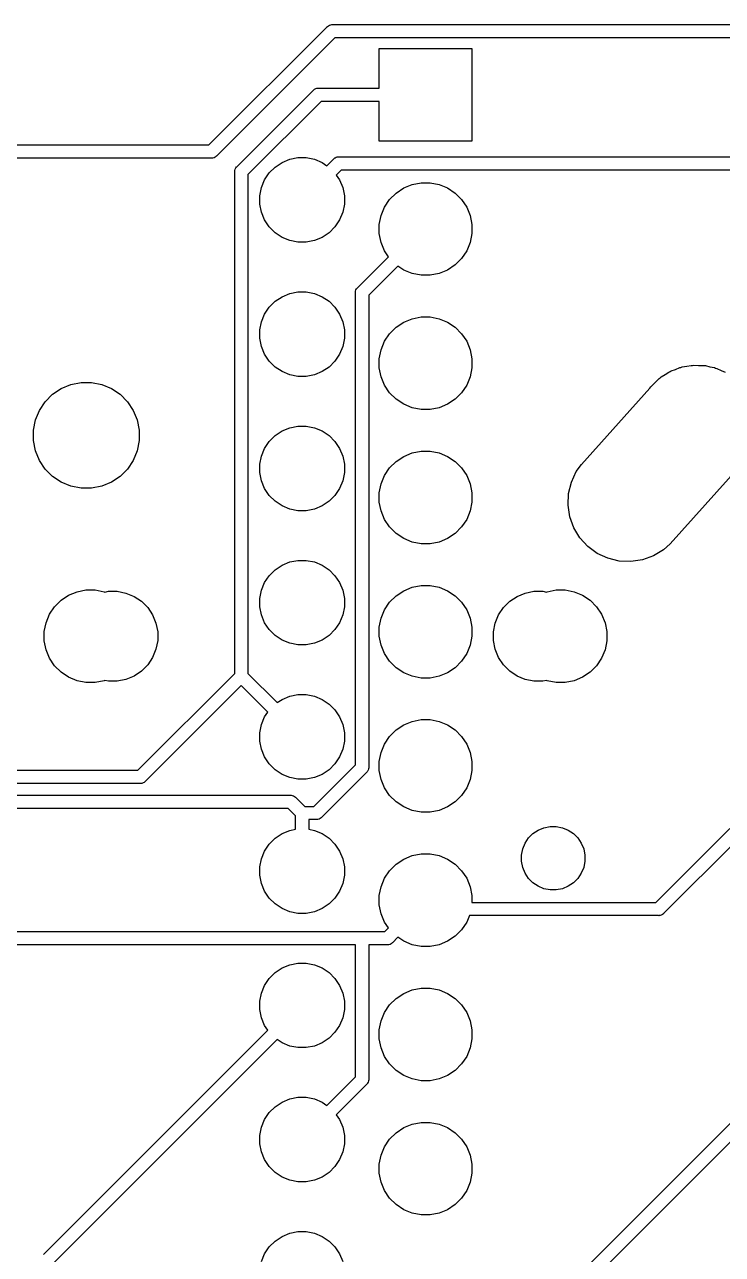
# Model space of a CAD drawing. Extents: x 53 to 306, y -113 to -55.
# Drawn here: x 84.8 to 97.99, y -78.37 to -55.1 of the extents above; entities that cross this region are included whole.
import ezdxf

# ---------------------------------------------------------------- set-up
doc = ezdxf.new("R2010")
doc.units = 0
doc.layers.add('BLACK', color=7, linetype='CONTINUOUS')

msp = doc.modelspace()

# ---------------------------------------------------------------- linework, layer by layer
at = {"layer": 'BLACK', "linetype": 'CONTINUOUS'}
for p, q in [((88.2806, -57.3801), (90.5165, -55.1442)), ((90.5165, -55.1442), (90.5204, -55.1395)), ((90.5204, -55.1395), (90.5251, -55.1356)), ((90.5251, -55.1356), (90.5394, -55.1239)), ((90.5251, -55.1356), (90.5251, -55.1356)), ((90.5394, -55.1239), (90.5611, -55.1123)), ((90.5394, -55.1239), (90.5394, -55.1239)), ((90.5394, -55.1239), (90.5394, -55.1239)), ((90.5611, -55.1123), (90.5847, -55.1051)), ((90.5847, -55.1051), (90.6031, -55.1033)), ((90.6031, -55.1033), (90.6092, -55.1027)), ((90.6031, -55.1033), (90.6031, -55.1033)), ((90.6092, -55.1027), (90.6153, -55.1033)), ((90.6153, -55.1033), (103.888, -55.1033)), ((90.661, -55.3533), (88.4251, -57.5891)), ((103.842, -55.3533), (90.661, -55.3533)), ((91.5037, -56.305), (91.5037, -55.5537)), ((91.5037, -55.5537), (93.2563, -55.5537)), ((93.2563, -55.5537), (93.2563, -57.3063)), ((90.3013, -56.314), (90.3249, -56.3068)), ((90.3249, -56.3068), (90.3433, -56.305)), ((90.3433, -56.305), (90.3494, -56.3044)), ((90.3433, -56.305), (90.3433, -56.305)), ((90.3494, -56.3044), (90.3555, -56.305)), ((90.3555, -56.305), (91.5037, -56.305)), ((88.8096, -57.7931), (90.2567, -56.3459)), ((90.2567, -56.3459), (90.2606, -56.3412)), ((90.2606, -56.3412), (90.2653, -56.3373)), ((90.2653, -56.3373), (90.2796, -56.3256)), ((90.2653, -56.3373), (90.2653, -56.3373)), ((90.2796, -56.3256), (90.3013, -56.314)), ((90.4012, -56.555), (89.0186, -57.9376)), ((91.5037, -56.555), (90.4012, -56.555)), ((91.5037, -57.3063), (91.5037, -56.555)), ((78.8571, -57.3801), (88.2806, -57.3801)), ((93.2563, -57.3063), (91.5037, -57.3063)), ((88.3263, -57.6301), (78.9028, -57.6301)), ((88.3324, -57.6307), (88.3263, -57.6301)), ((88.3385, -57.6301), (88.3324, -57.6307)), ((88.3569, -57.6283), (88.3385, -57.6301)), ((88.3385, -57.6301), (88.3385, -57.6301)), ((88.3805, -57.6211), (88.3569, -57.6283)), ((88.4022, -57.6095), (88.3805, -57.6211)), ((88.4212, -57.5939), (88.4022, -57.6095)), ((88.4251, -57.5891), (88.4212, -57.5939)), ((89.6641, -57.711), (89.8096, -57.6507)), ((89.8096, -57.6507), (89.9642, -57.62)), ((89.9642, -57.62), (90.1218, -57.62)), ((90.1218, -57.62), (90.2764, -57.6507)), ((90.2764, -57.6507), (90.4219, -57.711)), ((90.5138, -57.7724), (90.6401, -57.6461)), ((90.6401, -57.6461), (90.644, -57.6414)), ((90.644, -57.6414), (90.6487, -57.6375)), ((90.6487, -57.6375), (90.663, -57.6258)), ((90.6487, -57.6375), (90.6487, -57.6375)), ((90.663, -57.6258), (90.6691, -57.6225)), ((90.6691, -57.6225), (90.6847, -57.6142)), ((90.6847, -57.6142), (90.7083, -57.607)), ((90.7083, -57.607), (90.7267, -57.6052)), ((90.7267, -57.6052), (90.7328, -57.6046)), ((90.7267, -57.6052), (90.7267, -57.6052)), ((90.7328, -57.6046), (90.7389, -57.6052)), ((90.7389, -57.6052), (103.834, -57.6052)), ((88.768, -57.8858), (88.7686, -57.8797)), ((88.7686, -57.8919), (88.768, -57.8858)), ((88.7686, -57.8797), (88.7704, -57.8613)), ((88.7686, -57.8797), (88.7686, -57.8797)), ((88.7686, -67.3788), (88.7686, -57.8919)), ((88.7704, -57.8613), (88.7776, -57.8377)), ((88.7776, -57.8377), (88.7892, -57.816)), ((88.7892, -57.816), (88.8048, -57.797)), ((88.8048, -57.797), (88.8096, -57.7931)), ((89.0186, -57.9376), (89.0186, -67.3788)), ((89.334, -58.0411), (89.4216, -57.91)), ((89.4216, -57.91), (89.533, -57.7986)), ((89.533, -57.7986), (89.6641, -57.711)), ((90.4219, -57.711), (90.5138, -57.7724)), ((90.7846, -57.8552), (90.6906, -57.9492)), ((103.788, -57.8552), (90.7846, -57.8552)), ((89.2737, -58.1866), (89.334, -58.0411)), ((90.6906, -57.9492), (90.752, -58.0411)), ((90.752, -58.0411), (90.8123, -58.1866)), ((91.9649, -58.1934), (92.1244, -58.1274)), ((92.1244, -58.1274), (92.2937, -58.0937)), ((92.2937, -58.0937), (92.4663, -58.0937)), ((92.4663, -58.0937), (92.6356, -58.1274)), ((92.6356, -58.1274), (92.7951, -58.1934)), ((89.243, -58.3412), (89.2737, -58.1866)), ((89.243, -58.4988), (89.243, -58.3412)), ((90.8123, -58.1866), (90.843, -58.3412)), ((90.843, -58.3412), (90.843, -58.4988)), ((91.6993, -58.4114), (91.8214, -58.2893)), ((91.8214, -58.2893), (91.9649, -58.1934)), ((92.7951, -58.1934), (92.9386, -58.2893)), ((92.9386, -58.2893), (93.0607, -58.4114)), ((89.2737, -58.6534), (89.243, -58.4988)), ((90.843, -58.4988), (90.8123, -58.6534)), ((91.5374, -58.7144), (91.6034, -58.5549)), ((91.6034, -58.5549), (91.6993, -58.4114)), ((93.0607, -58.4114), (93.1566, -58.5549)), ((93.1566, -58.5549), (93.2226, -58.7144)), ((89.334, -58.7989), (89.2737, -58.6534)), ((89.4216, -58.93), (89.334, -58.7989)), ((90.752, -58.7989), (90.6644, -58.93)), ((90.8123, -58.6534), (90.752, -58.7989)), ((91.5037, -58.8837), (91.5374, -58.7144)), ((93.2226, -58.7144), (93.2563, -58.8837)), ((89.533, -59.0414), (89.4216, -58.93)), ((89.6641, -59.129), (89.533, -59.0414)), ((90.553, -59.0414), (90.4219, -59.129)), ((90.6644, -58.93), (90.553, -59.0414)), ((91.5037, -59.0563), (91.5037, -58.8837)), ((91.5374, -59.2256), (91.5037, -59.0563)), ((93.2563, -59.0563), (93.2226, -59.2256)), ((93.2563, -58.8837), (93.2563, -59.0563)), ((89.8096, -59.1893), (89.6641, -59.129)), ((89.9642, -59.22), (89.8096, -59.1893)), ((90.1218, -59.22), (89.9642, -59.22)), ((90.2764, -59.1893), (90.1218, -59.22)), ((90.4219, -59.129), (90.2764, -59.1893)), ((91.6034, -59.3851), (91.5374, -59.2256)), ((93.2226, -59.2256), (93.1566, -59.3851)), ((91.0943, -60.079), (91.6774, -59.4958)), ((91.6774, -59.4958), (91.6034, -59.3851)), ((93.0607, -59.5286), (92.9386, -59.6507)), ((93.1566, -59.3851), (93.0607, -59.5286)), ((91.8542, -59.6726), (91.3033, -60.2235)), ((91.9649, -59.7466), (91.8542, -59.6726)), ((92.1244, -59.8126), (91.9649, -59.7466)), ((92.7951, -59.7466), (92.6356, -59.8126)), ((92.9386, -59.6507), (92.7951, -59.7466)), ((92.2937, -59.8463), (92.1244, -59.8126)), ((92.4663, -59.8463), (92.2937, -59.8463)), ((92.6356, -59.8126), (92.4663, -59.8463)), ((89.533, -60.3386), (89.6641, -60.251)), ((89.6641, -60.251), (89.8096, -60.1907)), ((89.8096, -60.1907), (89.9642, -60.16)), ((89.9642, -60.16), (90.1218, -60.16)), ((90.1218, -60.16), (90.2764, -60.1907)), ((90.2764, -60.1907), (90.4219, -60.251)), ((90.4219, -60.251), (90.553, -60.3386)), ((91.0527, -60.1717), (91.0533, -60.1656)), ((91.0533, -60.1778), (91.0527, -60.1717)), ((91.0533, -60.1656), (91.0551, -60.1472)), ((91.0533, -60.1656), (91.0533, -60.1656)), ((91.0533, -69.1081), (91.0533, -60.1778)), ((91.0551, -60.1472), (91.0623, -60.1236)), ((91.0623, -60.1236), (91.0739, -60.1019)), ((91.0739, -60.1019), (91.0895, -60.0829)), ((91.0895, -60.0829), (91.0943, -60.079)), ((91.3033, -60.2235), (91.3033, -69.1538)), ((89.334, -60.5811), (89.4216, -60.45)), ((89.4216, -60.45), (89.533, -60.3386)), ((90.553, -60.3386), (90.6644, -60.45)), ((90.6644, -60.45), (90.752, -60.5811)), ((89.243, -60.8812), (89.2737, -60.7266)), ((89.2737, -60.7266), (89.334, -60.5811)), ((90.752, -60.5811), (90.8123, -60.7266)), ((90.8123, -60.7266), (90.843, -60.8812)), ((91.9649, -60.7334), (92.1244, -60.6674)), ((92.1244, -60.6674), (92.2937, -60.6337)), ((92.2937, -60.6337), (92.4663, -60.6337)), ((92.4663, -60.6337), (92.6356, -60.6674)), ((92.6356, -60.6674), (92.7951, -60.7334)), ((89.243, -61.0388), (89.243, -60.8812)), ((90.843, -60.8812), (90.843, -61.0388)), ((91.6034, -61.0949), (91.6993, -60.9514)), ((91.6993, -60.9514), (91.8214, -60.8293)), ((91.8214, -60.8293), (91.9649, -60.7334)), ((92.7951, -60.7334), (92.9386, -60.8293)), ((92.9386, -60.8293), (93.0607, -60.9514)), ((93.0607, -60.9514), (93.1566, -61.0949)), ((89.2737, -61.1934), (89.243, -61.0388)), ((89.334, -61.3389), (89.2737, -61.1934)), ((90.8123, -61.1934), (90.752, -61.3389)), ((90.843, -61.0388), (90.8123, -61.1934)), ((91.5374, -61.2544), (91.6034, -61.0949)), ((93.1566, -61.0949), (93.2226, -61.2544)), ((89.4216, -61.47), (89.334, -61.3389)), ((90.752, -61.3389), (90.6644, -61.47)), ((91.5037, -61.4237), (91.5374, -61.2544)), ((91.5037, -61.5963), (91.5037, -61.4237)), ((93.2226, -61.2544), (93.2563, -61.4237)), ((93.2563, -61.4237), (93.2563, -61.5963)), ((89.533, -61.5814), (89.4216, -61.47)), ((89.6641, -61.669), (89.533, -61.5814)), ((90.553, -61.5814), (90.4219, -61.669)), ((90.6644, -61.47), (90.553, -61.5814)), ((91.5374, -61.7656), (91.5037, -61.5963)), ((93.2563, -61.5963), (93.2226, -61.7656)), ((97.0021, -61.6685), (97.0235, -61.6555)), ((97.0235, -61.6555), (97.1046, -61.6261)), ((97.1046, -61.6261), (97.1838, -61.5932)), ((97.1838, -61.5932), (97.2083, -61.5884)), ((97.2083, -61.5884), (97.2318, -61.5798)), ((97.2318, -61.5798), (97.317, -61.5667)), ((97.317, -61.5667), (97.4012, -61.55)), ((97.4012, -61.55), (97.4261, -61.55)), ((97.4261, -61.55), (97.4509, -61.5462)), ((97.4509, -61.5462), (97.537, -61.55)), ((97.537, -61.55), (97.6228, -61.55)), ((97.6228, -61.55), (97.6473, -61.5549)), ((97.6473, -61.5549), (97.6722, -61.556)), ((97.6722, -61.556), (97.7559, -61.5765)), ((97.7559, -61.5765), (97.8401, -61.5932)), ((97.8401, -61.5932), (97.8632, -61.6028)), ((97.8632, -61.6028), (97.8875, -61.6087)), ((97.8875, -61.6087), (97.9655, -61.6451)), ((97.9655, -61.6451), (98.0449, -61.678)), ((85.6708, -61.9134), (85.864, -61.875)), ((85.864, -61.875), (86.061, -61.875)), ((86.061, -61.875), (86.2542, -61.9134)), ((89.8096, -61.7293), (89.6641, -61.669)), ((89.9642, -61.76), (89.8096, -61.7293)), ((90.1218, -61.76), (89.9642, -61.76)), ((90.2764, -61.7293), (90.1218, -61.76)), ((90.4219, -61.669), (90.2764, -61.7293)), ((91.6034, -61.9251), (91.5374, -61.7656)), ((93.2226, -61.7656), (93.1566, -61.9251)), ((96.6948, -61.9012), (96.7115, -61.8825)), ((96.7115, -61.8825), (96.7343, -61.8618)), ((96.7343, -61.8618), (96.7949, -61.8012)), ((96.7949, -61.8012), (96.8156, -61.7873)), ((96.8156, -61.7873), (96.834, -61.7704)), ((96.834, -61.7704), (96.9078, -61.7257)), ((96.9078, -61.7257), (96.9791, -61.678)), ((96.9791, -61.678), (97.0021, -61.6685)), ((85.1857, -62.2375), (85.325, -62.0982)), ((85.325, -62.0982), (85.4888, -61.9888)), ((85.4888, -61.9888), (85.6708, -61.9134)), ((86.2542, -61.9134), (86.4362, -61.9888)), ((86.4362, -61.9888), (86.6, -62.0982)), ((86.6, -62.0982), (86.7393, -62.2375)), ((91.6993, -62.0686), (91.6034, -61.9251)), ((91.8214, -62.1907), (91.6993, -62.0686)), ((93.0607, -62.0686), (92.9386, -62.1907)), ((93.1566, -61.9251), (93.0607, -62.0686)), ((95.3277, -63.4248), (96.6212, -61.9833)), ((96.6212, -61.9833), (96.6382, -61.9579)), ((96.6382, -61.9579), (96.6948, -61.9012)), ((85.0763, -62.4013), (85.1857, -62.2375)), ((86.7393, -62.2375), (86.8487, -62.4013)), ((91.9649, -62.2866), (91.8214, -62.1907)), ((92.1244, -62.3526), (91.9649, -62.2866)), ((92.2937, -62.3863), (92.1244, -62.3526)), ((92.6356, -62.3526), (92.4663, -62.3863)), ((92.7951, -62.2866), (92.6356, -62.3526)), ((92.9386, -62.1907), (92.7951, -62.2866)), ((84.9625, -62.7765), (85.0009, -62.5833)), ((85.0009, -62.5833), (85.0763, -62.4013)), ((86.8487, -62.4013), (86.9241, -62.5833)), ((86.9241, -62.5833), (86.9625, -62.7765)), ((92.4663, -62.3863), (92.2937, -62.3863)), ((84.9625, -62.9735), (84.9625, -62.7765)), ((86.9625, -62.7765), (86.9625, -62.9735)), ((89.533, -62.8786), (89.6641, -62.791)), ((89.6641, -62.791), (89.8096, -62.7307)), ((89.8096, -62.7307), (89.9642, -62.7)), ((89.9642, -62.7), (90.1218, -62.7)), ((90.1218, -62.7), (90.2764, -62.7307)), ((90.2764, -62.7307), (90.4219, -62.791)), ((90.4219, -62.791), (90.553, -62.8786)), ((85.0009, -63.1667), (84.9625, -62.9735)), ((86.9625, -62.9735), (86.9241, -63.1667)), ((89.334, -63.1211), (89.4216, -62.99)), ((89.4216, -62.99), (89.533, -62.8786)), ((90.553, -62.8786), (90.6644, -62.99)), ((90.6644, -62.99), (90.752, -63.1211)), ((85.0763, -63.3487), (85.0009, -63.1667)), ((86.9241, -63.1667), (86.8487, -63.3487)), ((89.243, -63.4212), (89.2737, -63.2666)), ((89.2737, -63.2666), (89.334, -63.1211)), ((90.752, -63.1211), (90.8123, -63.2666)), ((90.8123, -63.2666), (90.843, -63.4212)), ((91.8214, -63.3693), (91.9649, -63.2734)), ((91.9649, -63.2734), (92.1244, -63.2074)), ((92.1244, -63.2074), (92.2937, -63.1737)), ((92.2937, -63.1737), (92.4663, -63.1737)), ((92.4663, -63.1737), (92.6356, -63.2074)), ((92.6356, -63.2074), (92.7951, -63.2734)), ((92.7951, -63.2734), (92.9386, -63.3693)), ((85.1857, -63.5125), (85.0763, -63.3487)), ((85.325, -63.6518), (85.1857, -63.5125)), ((86.7393, -63.5125), (86.6, -63.6518)), ((86.8487, -63.3487), (86.7393, -63.5125)), ((89.243, -63.5788), (89.243, -63.4212)), ((90.843, -63.4212), (90.843, -63.5788)), ((91.6034, -63.6349), (91.6993, -63.4914)), ((91.6993, -63.4914), (91.8214, -63.3693)), ((92.9386, -63.3693), (93.0607, -63.4914)), ((93.0607, -63.4914), (93.1566, -63.6349)), ((95.2295, -63.5587), (95.3277, -63.4248)), ((98.3289, -63.4491), (97.0024, -64.9274)), ((85.4888, -63.7612), (85.325, -63.6518)), ((86.6, -63.6518), (86.4362, -63.7612)), ((89.2737, -63.7334), (89.243, -63.5788)), ((89.334, -63.8789), (89.2737, -63.7334)), ((90.8123, -63.7334), (90.752, -63.8789)), ((90.843, -63.5788), (90.8123, -63.7334)), ((91.5374, -63.7944), (91.6034, -63.6349)), ((93.1566, -63.6349), (93.2226, -63.7944)), ((95.1357, -63.7595), (95.2295, -63.5587)), ((85.6708, -63.8366), (85.4888, -63.7612)), ((85.864, -63.875), (85.6708, -63.8366)), ((86.061, -63.875), (85.864, -63.875)), ((86.2542, -63.8366), (86.061, -63.875)), ((86.4362, -63.7612), (86.2542, -63.8366)), ((89.4216, -64.01), (89.334, -63.8789)), ((90.752, -63.8789), (90.6644, -64.01)), ((91.5037, -63.9637), (91.5374, -63.7944)), ((91.5037, -64.1363), (91.5037, -63.9637)), ((93.2226, -63.7944), (93.2563, -63.9637)), ((93.2563, -63.9637), (93.2563, -64.1363)), ((95.0732, -64.1961), (95.083, -63.9747)), ((95.083, -63.9747), (95.1357, -63.7595)), ((89.533, -64.1214), (89.4216, -64.01)), ((89.6641, -64.209), (89.533, -64.1214)), ((89.8096, -64.2693), (89.6641, -64.209)), ((90.4219, -64.209), (90.2764, -64.2693)), ((90.553, -64.1214), (90.4219, -64.209)), ((90.6644, -64.01), (90.553, -64.1214)), ((91.5374, -64.3056), (91.5037, -64.1363)), ((93.2563, -64.1363), (93.2226, -64.3056)), ((95.1068, -64.4152), (95.0732, -64.1961)), ((89.9642, -64.3), (89.8096, -64.2693)), ((90.1218, -64.3), (89.9642, -64.3)), ((90.2764, -64.2693), (90.1218, -64.3)), ((91.6034, -64.4651), (91.5374, -64.3056)), ((93.2226, -64.3056), (93.1566, -64.4651)), ((95.1825, -64.6234), (95.1068, -64.4152)), ((91.6993, -64.6086), (91.6034, -64.4651)), ((91.8214, -64.7307), (91.6993, -64.6086)), ((93.0607, -64.6086), (92.9386, -64.7307)), ((93.1566, -64.4651), (93.0607, -64.6086)), ((95.2974, -64.813), (95.1825, -64.6234)), ((91.9649, -64.8266), (91.8214, -64.7307)), ((92.1244, -64.8926), (91.9649, -64.8266)), ((92.2937, -64.9263), (92.1244, -64.8926)), ((92.6356, -64.8926), (92.4663, -64.9263)), ((92.7951, -64.8266), (92.6356, -64.8926)), ((92.9386, -64.7307), (92.7951, -64.8266)), ((95.4471, -64.9764), (95.2974, -64.813)), ((92.4663, -64.9263), (92.2937, -64.9263)), ((95.6257, -65.1075), (95.4471, -64.9764)), ((95.8265, -65.2013), (95.6257, -65.1075)), ((96.88, -65.0396), (96.6904, -65.1545)), ((97.0024, -64.9274), (96.88, -65.0396)), ((89.533, -65.4186), (89.6641, -65.331)), ((89.6641, -65.331), (89.8096, -65.2707)), ((89.8096, -65.2707), (89.9642, -65.24)), ((89.9642, -65.24), (90.1218, -65.24)), ((90.1218, -65.24), (90.2764, -65.2707)), ((90.2764, -65.2707), (90.4219, -65.331)), ((90.4219, -65.331), (90.553, -65.4186)), ((96.0417, -65.254), (95.8265, -65.2013)), ((96.2631, -65.2638), (96.0417, -65.254)), ((96.4822, -65.2302), (96.2631, -65.2638)), ((96.6904, -65.1545), (96.4822, -65.2302)), ((89.334, -65.6611), (89.4216, -65.53)), ((89.4216, -65.53), (89.533, -65.4186)), ((90.553, -65.4186), (90.6644, -65.53)), ((90.6644, -65.53), (90.752, -65.6611)), ((85.628, -65.8996), (85.7873, -65.8336)), ((85.7873, -65.8336), (85.9563, -65.8)), ((85.9563, -65.8), (86.1287, -65.8)), ((86.1287, -65.8), (86.2977, -65.8336)), ((86.2977, -65.8336), (86.31, -65.8387)), ((86.31, -65.8387), (86.3788, -65.825)), ((86.3788, -65.825), (86.5462, -65.825)), ((86.5462, -65.825), (86.7104, -65.8577)), ((89.243, -65.9612), (89.2737, -65.8066)), ((89.2737, -65.8066), (89.334, -65.6611)), ((90.752, -65.6611), (90.8123, -65.8066)), ((90.8123, -65.8066), (90.843, -65.9612)), ((91.8214, -65.9093), (91.9649, -65.8134)), ((91.9649, -65.8134), (92.1244, -65.7474)), ((92.1244, -65.7474), (92.2937, -65.7137)), ((92.2937, -65.7137), (92.4663, -65.7137)), ((92.4663, -65.7137), (92.6356, -65.7474)), ((92.6356, -65.7474), (92.7951, -65.8134)), ((92.7951, -65.8134), (92.9386, -65.9093)), ((94.2641, -65.8577), (94.4283, -65.825)), ((94.4283, -65.825), (94.5957, -65.825)), ((94.5957, -65.825), (94.6645, -65.8387)), ((94.6645, -65.8387), (94.6768, -65.8336)), ((94.6768, -65.8336), (94.8458, -65.8)), ((94.8458, -65.8), (95.0182, -65.8)), ((95.0182, -65.8), (95.1872, -65.8336)), ((95.1872, -65.8336), (95.3465, -65.8996)), ((85.3628, -66.1172), (85.4847, -65.9953)), ((85.4847, -65.9953), (85.628, -65.8996)), ((86.7104, -65.8577), (86.8651, -65.9217)), ((86.8651, -65.9217), (87.0043, -66.0148)), ((87.0043, -66.0148), (87.1227, -66.1332)), ((89.243, -66.1188), (89.243, -65.9612)), ((90.843, -65.9612), (90.843, -66.1188)), ((91.6034, -66.1749), (91.6993, -66.0314)), ((91.6993, -66.0314), (91.8214, -65.9093)), ((92.9386, -65.9093), (93.0607, -66.0314)), ((93.0607, -66.0314), (93.1566, -66.1749)), ((93.8518, -66.1332), (93.9702, -66.0148)), ((93.9702, -66.0148), (94.1094, -65.9217)), ((94.1094, -65.9217), (94.2641, -65.8577)), ((95.3465, -65.8996), (95.4898, -65.9953)), ((95.4898, -65.9953), (95.6117, -66.1172)), ((85.2011, -66.4198), (85.2671, -66.2605)), ((85.2671, -66.2605), (85.3628, -66.1172)), ((87.1227, -66.1332), (87.2158, -66.2724)), ((87.2158, -66.2724), (87.2798, -66.4271)), ((89.2737, -66.2734), (89.243, -66.1188)), ((89.334, -66.4189), (89.2737, -66.2734)), ((90.8123, -66.2734), (90.752, -66.4189)), ((90.843, -66.1188), (90.8123, -66.2734)), ((91.5374, -66.3344), (91.6034, -66.1749)), ((93.1566, -66.1749), (93.2226, -66.3344)), ((93.6947, -66.4271), (93.7587, -66.2724)), ((93.7587, -66.2724), (93.8518, -66.1332)), ((95.6117, -66.1172), (95.7074, -66.2605)), ((95.7074, -66.2605), (95.7734, -66.4198)), ((85.1675, -66.5888), (85.2011, -66.4198)), ((87.2798, -66.4271), (87.3125, -66.5913)), ((89.4216, -66.55), (89.334, -66.4189)), ((89.533, -66.6614), (89.4216, -66.55)), ((90.6644, -66.55), (90.553, -66.6614)), ((90.752, -66.4189), (90.6644, -66.55)), ((91.5037, -66.5037), (91.5374, -66.3344)), ((91.5037, -66.6763), (91.5037, -66.5037)), ((93.2226, -66.3344), (93.2563, -66.5037)), ((93.2563, -66.5037), (93.2563, -66.6763)), ((93.662, -66.5913), (93.6947, -66.4271)), ((95.7734, -66.4198), (95.807, -66.5888)), ((85.1675, -66.7612), (85.1675, -66.5888)), ((85.2011, -66.9302), (85.1675, -66.7612)), ((87.3125, -66.7587), (87.2798, -66.9229)), ((87.3125, -66.5913), (87.3125, -66.7587)), ((89.6641, -66.749), (89.533, -66.6614)), ((89.8096, -66.8093), (89.6641, -66.749)), ((90.4219, -66.749), (90.2764, -66.8093)), ((90.553, -66.6614), (90.4219, -66.749)), ((91.5374, -66.8456), (91.5037, -66.6763)), ((93.2563, -66.6763), (93.2226, -66.8456)), ((93.662, -66.7587), (93.662, -66.5913)), ((93.6947, -66.9229), (93.662, -66.7587)), ((95.807, -66.7612), (95.7734, -66.9302)), ((95.807, -66.5888), (95.807, -66.7612)), ((85.2671, -67.0895), (85.2011, -66.9302)), ((87.2798, -66.9229), (87.2158, -67.0776)), ((89.9642, -66.84), (89.8096, -66.8093)), ((90.1218, -66.84), (89.9642, -66.84)), ((90.2764, -66.8093), (90.1218, -66.84)), ((91.6034, -67.0051), (91.5374, -66.8456)), ((91.6993, -67.1486), (91.6034, -67.0051)), ((93.1566, -67.0051), (93.0607, -67.1486)), ((93.2226, -66.8456), (93.1566, -67.0051)), ((93.7587, -67.0776), (93.6947, -66.9229)), ((95.7734, -66.9302), (95.7074, -67.0895)), ((85.3628, -67.2328), (85.2671, -67.0895)), ((85.4847, -67.3547), (85.3628, -67.2328)), ((87.1227, -67.2168), (87.0043, -67.3352)), ((87.2158, -67.0776), (87.1227, -67.2168)), ((91.8214, -67.2707), (91.6993, -67.1486)), ((93.0607, -67.1486), (92.9386, -67.2707)), ((93.8518, -67.2168), (93.7587, -67.0776)), ((93.9702, -67.3352), (93.8518, -67.2168)), ((95.6117, -67.2328), (95.4898, -67.3547)), ((95.7074, -67.0895), (95.6117, -67.2328)), ((85.628, -67.4504), (85.4847, -67.3547)), ((85.7873, -67.5164), (85.628, -67.4504)), ((86.8651, -67.4283), (86.7104, -67.4923)), ((87.0043, -67.3352), (86.8651, -67.4283)), ((86.9362, -69.2112), (88.7686, -67.3788)), ((89.0186, -67.3788), (89.5722, -67.9324)), ((91.9649, -67.3666), (91.8214, -67.2707)), ((92.1244, -67.4326), (91.9649, -67.3666)), ((92.2937, -67.4663), (92.1244, -67.4326)), ((92.4663, -67.4663), (92.2937, -67.4663)), ((92.6356, -67.4326), (92.4663, -67.4663)), ((92.7951, -67.3666), (92.6356, -67.4326)), ((92.9386, -67.2707), (92.7951, -67.3666)), ((94.1094, -67.4283), (93.9702, -67.3352)), ((94.2641, -67.4923), (94.1094, -67.4283)), ((95.3465, -67.4504), (95.1872, -67.5164)), ((95.4898, -67.3547), (95.3465, -67.4504)), ((85.9563, -67.55), (85.7873, -67.5164)), ((86.1287, -67.55), (85.9563, -67.55)), ((86.2977, -67.5164), (86.1287, -67.55)), ((86.31, -67.5113), (86.2977, -67.5164)), ((86.3788, -67.525), (86.31, -67.5113)), ((86.5462, -67.525), (86.3788, -67.525)), ((86.7104, -67.4923), (86.5462, -67.525)), ((88.8936, -67.6074), (87.0807, -69.4202)), ((89.3954, -68.1092), (88.8936, -67.6074)), ((94.4283, -67.525), (94.2641, -67.4923)), ((94.5957, -67.525), (94.4283, -67.525)), ((94.6645, -67.5113), (94.5957, -67.525)), ((94.6768, -67.5164), (94.6645, -67.5113)), ((94.8458, -67.55), (94.6768, -67.5164)), ((95.0182, -67.55), (94.8458, -67.55)), ((95.1872, -67.5164), (95.0182, -67.55)), ((89.5722, -67.9324), (89.6641, -67.871)), ((89.6641, -67.871), (89.8096, -67.8107)), ((89.8096, -67.8107), (89.9642, -67.78)), ((89.9642, -67.78), (90.1218, -67.78)), ((90.1218, -67.78), (90.2764, -67.8107)), ((90.2764, -67.8107), (90.4219, -67.871)), ((90.4219, -67.871), (90.553, -67.9586)), ((89.334, -68.2011), (89.3954, -68.1092)), ((90.553, -67.9586), (90.6644, -68.07)), ((90.6644, -68.07), (90.752, -68.2011)), ((89.243, -68.5012), (89.2737, -68.3466)), ((89.2737, -68.3466), (89.334, -68.2011)), ((90.752, -68.2011), (90.8123, -68.3466)), ((90.8123, -68.3466), (90.843, -68.5012)), ((91.8214, -68.4493), (91.9649, -68.3534)), ((91.9649, -68.3534), (92.1244, -68.2874)), ((92.1244, -68.2874), (92.2937, -68.2537)), ((92.2937, -68.2537), (92.4663, -68.2537)), ((92.4663, -68.2537), (92.6356, -68.2874)), ((92.6356, -68.2874), (92.7951, -68.3534)), ((92.7951, -68.3534), (92.9386, -68.4493)), ((89.243, -68.6588), (89.243, -68.5012)), ((90.843, -68.5012), (90.843, -68.6588)), ((91.6034, -68.7149), (91.6993, -68.5714)), ((91.6993, -68.5714), (91.8214, -68.4493)), ((92.9386, -68.4493), (93.0607, -68.5714)), ((93.0607, -68.5714), (93.1566, -68.7149)), ((89.2737, -68.8134), (89.243, -68.6588)), ((89.334, -68.9589), (89.2737, -68.8134)), ((90.8123, -68.8134), (90.752, -68.9589)), ((90.843, -68.6588), (90.8123, -68.8134)), ((91.5037, -69.0437), (91.5374, -68.8744)), ((91.5374, -68.8744), (91.6034, -68.7149)), ((93.1566, -68.7149), (93.2226, -68.8744)), ((93.2226, -68.8744), (93.2563, -69.0437)), ((89.4216, -69.09), (89.334, -68.9589)), ((89.533, -69.2014), (89.4216, -69.09)), ((90.2661, -69.8953), (91.0533, -69.1081)), ((90.6644, -69.09), (90.553, -69.2014)), ((90.752, -68.9589), (90.6644, -69.09)), ((91.5037, -69.2163), (91.5037, -69.0437)), ((93.2563, -69.0437), (93.2563, -69.2163)), ((68.6984, -69.2112), (86.9362, -69.2112)), ((89.6641, -69.289), (89.533, -69.2014)), ((89.8096, -69.3493), (89.6641, -69.289)), ((90.4219, -69.289), (90.2764, -69.3493)), ((91.2624, -69.2526), (90.4106, -70.1043)), ((90.553, -69.2014), (90.4219, -69.289)), ((91.2671, -69.2487), (91.2624, -69.2526)), ((91.271, -69.244), (91.2671, -69.2487)), ((91.2827, -69.2297), (91.271, -69.244)), ((91.271, -69.244), (91.271, -69.244)), ((91.2865, -69.2227), (91.2827, -69.2297)), ((91.2943, -69.208), (91.2865, -69.2227)), ((91.3015, -69.1844), (91.2943, -69.208)), ((91.3033, -69.166), (91.3015, -69.1844)), ((91.3033, -69.1538), (91.3039, -69.1599)), ((91.3039, -69.1599), (91.3033, -69.166)), ((91.3033, -69.166), (91.3033, -69.166)), ((91.5374, -69.3856), (91.5037, -69.2163)), ((93.2563, -69.2163), (93.2226, -69.3856)), ((86.9819, -69.4612), (68.7441, -69.4612)), ((86.988, -69.4618), (86.9819, -69.4612)), ((86.9941, -69.4612), (86.988, -69.4618)), ((87.0125, -69.4594), (86.9941, -69.4612)), ((86.9941, -69.4612), (86.9941, -69.4612)), ((87.0361, -69.4522), (87.0125, -69.4594)), ((87.0578, -69.4406), (87.0361, -69.4522)), ((87.0768, -69.425), (87.0578, -69.4406)), ((87.0807, -69.4202), (87.0768, -69.425)), ((89.9642, -69.38), (89.8096, -69.3493)), ((90.1218, -69.38), (89.9642, -69.38)), ((90.2764, -69.3493), (90.1218, -69.38)), ((91.6034, -69.5451), (91.5374, -69.3856)), ((91.6993, -69.6886), (91.6034, -69.5451)), ((93.1566, -69.5451), (93.0607, -69.6886)), ((93.2226, -69.3856), (93.1566, -69.5451)), ((69.2934, -69.6849), (89.8265, -69.6849)), ((89.8265, -69.6849), (89.8326, -69.6843)), ((89.8326, -69.6843), (89.8387, -69.6849)), ((89.8387, -69.6849), (89.8387, -69.6849)), ((89.8387, -69.6849), (89.8571, -69.6867)), ((89.8571, -69.6867), (89.8807, -69.6939)), ((89.8807, -69.6939), (89.9024, -69.7055)), ((89.9024, -69.7055), (89.9214, -69.7211)), ((89.9214, -69.7211), (89.9253, -69.7259)), ((89.9253, -69.7259), (90.0948, -69.8953)), ((91.8214, -69.8107), (91.6993, -69.6886)), ((93.0607, -69.6886), (92.9386, -69.8107)), ((89.7808, -69.9349), (69.3391, -69.9349)), ((89.918, -70.0721), (89.7808, -69.9349)), ((90.0948, -69.8953), (90.2661, -69.8953)), ((91.9649, -69.9066), (91.8214, -69.8107)), ((92.1244, -69.9726), (91.9649, -69.9066)), ((92.2937, -70.0063), (92.1244, -69.9726)), ((92.4663, -70.0063), (92.2937, -70.0063)), ((92.6356, -69.9726), (92.4663, -70.0063)), ((92.7951, -69.9066), (92.6356, -69.9726)), ((92.9386, -69.8107), (92.7951, -69.9066)), ((89.918, -70.3292), (89.918, -70.0721)), ((90.3118, -70.1453), (90.168, -70.1453)), ((90.168, -70.1453), (90.168, -70.3292)), ((90.3179, -70.1459), (90.3118, -70.1453)), ((90.324, -70.1453), (90.3179, -70.1459)), ((90.3424, -70.1435), (90.324, -70.1453)), ((90.324, -70.1453), (90.324, -70.1453)), ((90.366, -70.1363), (90.3424, -70.1435)), ((90.3877, -70.1247), (90.366, -70.1363)), ((90.4067, -70.1091), (90.3877, -70.1247)), ((90.4106, -70.1043), (90.4067, -70.1091)), ((89.4216, -70.61), (89.533, -70.4986)), ((89.533, -70.4986), (89.6641, -70.411)), ((89.6641, -70.411), (89.8096, -70.3507)), ((89.8096, -70.3507), (89.918, -70.3292)), ((90.168, -70.3292), (90.2764, -70.3507)), ((90.2764, -70.3507), (90.4219, -70.411)), ((90.4219, -70.411), (90.553, -70.4986)), ((90.553, -70.4986), (90.6644, -70.61)), ((94.2603, -70.5908), (94.3259, -70.4925)), ((94.3259, -70.4925), (94.4095, -70.4089)), ((94.4095, -70.4089), (94.5078, -70.3433)), ((94.5078, -70.3433), (94.617, -70.2981)), ((94.617, -70.2981), (94.7329, -70.275)), ((94.7329, -70.275), (94.8511, -70.275)), ((94.8511, -70.275), (94.967, -70.2981)), ((94.967, -70.2981), (95.0762, -70.3433)), ((95.0762, -70.3433), (95.1745, -70.4089)), ((95.1745, -70.4089), (95.258, -70.4925)), ((95.258, -70.4925), (95.3237, -70.5908)), ((96.7358, -71.7123), (98.1322, -70.3159)), ((89.334, -70.7411), (89.4216, -70.61)), ((90.6644, -70.61), (90.752, -70.7411)), ((94.192, -70.8159), (94.2151, -70.7)), ((94.2151, -70.7), (94.2603, -70.5908)), ((95.3237, -70.5908), (95.3689, -70.7)), ((95.3689, -70.7), (95.392, -70.8159)), ((98.2767, -70.525), (96.8803, -71.9213)), ((89.243, -71.0412), (89.2737, -70.8866)), ((89.2737, -70.8866), (89.334, -70.7411)), ((90.752, -70.7411), (90.8123, -70.8866)), ((90.8123, -70.8866), (90.843, -71.0412)), ((91.8214, -70.9893), (91.9649, -70.8934)), ((91.9649, -70.8934), (92.1244, -70.8274)), ((92.1244, -70.8274), (92.2937, -70.7937)), ((92.2937, -70.7937), (92.4663, -70.7937)), ((92.4663, -70.7937), (92.6356, -70.8274)), ((92.6356, -70.8274), (92.7951, -70.8934)), ((92.7951, -70.8934), (92.9386, -70.9893)), ((94.192, -70.9341), (94.192, -70.8159)), ((94.2151, -71.05), (94.192, -70.9341)), ((95.392, -70.9341), (95.3689, -71.05)), ((95.392, -70.8159), (95.392, -70.9341)), ((89.243, -71.1988), (89.243, -71.0412)), ((89.2737, -71.3534), (89.243, -71.1988)), ((90.843, -71.1988), (90.8123, -71.3534)), ((90.843, -71.0412), (90.843, -71.1988)), ((91.6034, -71.2549), (91.6993, -71.1114)), ((91.6993, -71.1114), (91.8214, -70.9893)), ((92.9386, -70.9893), (93.0607, -71.1114)), ((93.0607, -71.1114), (93.1566, -71.2549)), ((94.2603, -71.1592), (94.2151, -71.05)), ((94.3259, -71.2575), (94.2603, -71.1592)), ((95.3237, -71.1592), (95.258, -71.2575)), ((95.3689, -71.05), (95.3237, -71.1592)), ((89.334, -71.4989), (89.2737, -71.3534)), ((90.8123, -71.3534), (90.752, -71.4989)), ((91.5037, -71.5837), (91.5374, -71.4144)), ((91.5374, -71.4144), (91.6034, -71.2549)), ((93.1566, -71.2549), (93.2226, -71.4144)), ((93.2226, -71.4144), (93.2563, -71.5837)), ((94.4095, -71.341), (94.3259, -71.2575)), ((94.5078, -71.4067), (94.4095, -71.341)), ((94.617, -71.4519), (94.5078, -71.4067)), ((95.0762, -71.4067), (94.967, -71.4519)), ((95.1745, -71.341), (95.0762, -71.4067)), ((95.258, -71.2575), (95.1745, -71.341)), ((89.4216, -71.63), (89.334, -71.4989)), ((89.533, -71.7414), (89.4216, -71.63)), ((90.6644, -71.63), (90.553, -71.7414)), ((90.752, -71.4989), (90.6644, -71.63)), ((91.5037, -71.7563), (91.5037, -71.5837)), ((93.2563, -71.5837), (93.2563, -71.7123)), ((94.7329, -71.475), (94.617, -71.4519)), ((94.8511, -71.475), (94.7329, -71.475)), ((94.967, -71.4519), (94.8511, -71.475)), ((89.6641, -71.829), (89.533, -71.7414)), ((89.8096, -71.8893), (89.6641, -71.829)), ((89.9642, -71.92), (89.8096, -71.8893)), ((90.2764, -71.8893), (90.1218, -71.92)), ((90.4219, -71.829), (90.2764, -71.8893)), ((90.553, -71.7414), (90.4219, -71.829)), ((91.5374, -71.9256), (91.5037, -71.7563)), ((93.2563, -71.7123), (96.7358, -71.7123)), ((90.1218, -71.92), (89.9642, -71.92)), ((91.6034, -72.0851), (91.5374, -71.9256)), ((91.6774, -72.1958), (91.6034, -72.0851)), ((93.1566, -72.0851), (93.0607, -72.2286)), ((93.2074, -71.9623), (93.1566, -72.0851)), ((96.7815, -71.9623), (93.2074, -71.9623)), ((96.7876, -71.9629), (96.7815, -71.9623)), ((96.7937, -71.9623), (96.7876, -71.9629)), ((96.8121, -71.9605), (96.7937, -71.9623)), ((96.7937, -71.9623), (96.7937, -71.9623)), ((96.8357, -71.9533), (96.8121, -71.9605)), ((96.8574, -71.9417), (96.8357, -71.9533)), ((96.8764, -71.9261), (96.8574, -71.9417)), ((96.8803, -71.9213), (96.8764, -71.9261)), ((75.2551, -72.265), (91.1722, -72.265)), ((91.1722, -72.265), (91.1783, -72.2644)), ((91.1783, -72.2644), (91.1844, -72.265)), ((91.1844, -72.265), (91.6082, -72.265)), ((91.6082, -72.265), (91.6774, -72.1958)), ((92.9386, -72.3507), (92.7951, -72.4466)), ((93.0607, -72.2286), (92.9386, -72.3507)), ((91.0533, -72.515), (75.2094, -72.515)), ((91.0533, -75.0129), (91.0533, -72.515)), ((91.6539, -72.515), (91.3033, -72.515)), ((91.3033, -72.515), (91.3033, -75.0586)), ((91.66, -72.5156), (91.6539, -72.515)), ((91.6661, -72.515), (91.66, -72.5156)), ((91.6845, -72.5132), (91.6661, -72.515)), ((91.6661, -72.515), (91.6661, -72.515)), ((91.7081, -72.506), (91.6845, -72.5132)), ((91.7298, -72.4944), (91.7081, -72.506)), ((91.7488, -72.4788), (91.7298, -72.4944)), ((91.7527, -72.474), (91.7488, -72.4788)), ((91.8542, -72.3726), (91.7527, -72.474)), ((91.9649, -72.4466), (91.8542, -72.3726)), ((92.1244, -72.5126), (91.9649, -72.4466)), ((92.2937, -72.5463), (92.1244, -72.5126)), ((92.4663, -72.5463), (92.2937, -72.5463)), ((92.6356, -72.5126), (92.4663, -72.5463)), ((92.7951, -72.4466), (92.6356, -72.5126)), ((89.4216, -73.15), (89.533, -73.0386)), ((89.533, -73.0386), (89.6641, -72.951)), ((89.6641, -72.951), (89.8096, -72.8907)), ((89.8096, -72.8907), (89.9642, -72.86)), ((89.9642, -72.86), (90.1218, -72.86)), ((90.1218, -72.86), (90.2764, -72.8907)), ((90.2764, -72.8907), (90.4219, -72.951)), ((90.4219, -72.951), (90.553, -73.0386)), ((90.553, -73.0386), (90.6644, -73.15)), ((92.9058, -81.1274), (101.177, -72.8559)), ((101.322, -73.065), (93.0826, -81.3042)), ((89.2737, -73.4266), (89.334, -73.2811)), ((89.334, -73.2811), (89.4216, -73.15)), ((90.6644, -73.15), (90.752, -73.2811)), ((90.752, -73.2811), (90.8123, -73.4266)), ((89.243, -73.5812), (89.2737, -73.4266)), ((90.8123, -73.4266), (90.843, -73.5812)), ((91.6993, -73.6514), (91.8214, -73.5293)), ((91.8214, -73.5293), (91.9649, -73.4334)), ((91.9649, -73.4334), (92.1244, -73.3674)), ((92.1244, -73.3674), (92.2937, -73.3337)), ((92.2937, -73.3337), (92.4663, -73.3337)), ((92.4663, -73.3337), (92.6356, -73.3674)), ((92.6356, -73.3674), (92.7951, -73.4334)), ((92.7951, -73.4334), (92.9386, -73.5293)), ((92.9386, -73.5293), (93.0607, -73.6514)), ((89.243, -73.7388), (89.243, -73.5812)), ((89.2737, -73.8934), (89.243, -73.7388)), ((90.843, -73.7388), (90.8123, -73.8934)), ((90.843, -73.5812), (90.843, -73.7388)), ((91.6034, -73.7949), (91.6993, -73.6514)), ((93.0607, -73.6514), (93.1566, -73.7949)), ((89.334, -74.0389), (89.2737, -73.8934)), ((90.8123, -73.8934), (90.752, -74.0389)), ((91.5037, -74.1237), (91.5374, -73.9544)), ((91.5374, -73.9544), (91.6034, -73.7949)), ((93.1566, -73.7949), (93.2226, -73.9544)), ((93.2226, -73.9544), (93.2563, -74.1237)), ((85.1516, -78.3746), (89.3954, -74.1308)), ((89.3954, -74.1308), (89.334, -74.0389)), ((90.6644, -74.17), (90.553, -74.2814)), ((90.752, -74.0389), (90.6644, -74.17)), ((91.5037, -74.2963), (91.5037, -74.1237)), ((93.2563, -74.1237), (93.2563, -74.2963)), ((89.5722, -74.3076), (85.2961, -78.5836)), ((89.6641, -74.369), (89.5722, -74.3076)), ((89.8096, -74.4293), (89.6641, -74.369)), ((89.9642, -74.46), (89.8096, -74.4293)), ((90.1218, -74.46), (89.9642, -74.46)), ((90.2764, -74.4293), (90.1218, -74.46)), ((90.4219, -74.369), (90.2764, -74.4293)), ((90.553, -74.2814), (90.4219, -74.369)), ((91.5374, -74.4656), (91.5037, -74.2963)), ((93.2563, -74.2963), (93.2226, -74.4656)), ((91.6034, -74.6251), (91.5374, -74.4656)), ((91.6993, -74.7686), (91.6034, -74.6251)), ((93.1566, -74.6251), (93.0607, -74.7686)), ((93.2226, -74.4656), (93.1566, -74.6251)), ((91.8214, -74.8907), (91.6993, -74.7686)), ((91.9649, -74.9866), (91.8214, -74.8907)), ((92.9386, -74.8907), (92.7951, -74.9866)), ((93.0607, -74.7686), (92.9386, -74.8907)), ((90.5138, -75.5524), (91.0533, -75.0129)), ((91.2624, -75.1574), (90.6906, -75.7292)), ((91.2671, -75.1535), (91.2624, -75.1574)), ((91.2718, -75.1478), (91.2671, -75.1535)), ((91.2827, -75.1345), (91.2718, -75.1478)), ((91.2943, -75.1128), (91.2827, -75.1345)), ((91.3015, -75.0892), (91.2943, -75.1128)), ((91.3033, -75.0708), (91.3015, -75.0892)), ((91.3033, -75.0586), (91.3039, -75.0647)), ((91.3039, -75.0647), (91.3033, -75.0708)), ((91.3033, -75.0708), (91.3033, -75.0708)), ((92.1244, -75.0526), (91.9649, -74.9866)), ((92.2937, -75.0863), (92.1244, -75.0526)), ((92.4663, -75.0863), (92.2937, -75.0863)), ((92.6356, -75.0526), (92.4663, -75.0863)), ((92.7951, -74.9866), (92.6356, -75.0526)), ((89.4216, -75.69), (89.533, -75.5786)), ((89.533, -75.5786), (89.6641, -75.491)), ((89.6641, -75.491), (89.8096, -75.4307)), ((89.8096, -75.4307), (89.9642, -75.4)), ((89.9642, -75.4), (90.1218, -75.4)), ((90.1218, -75.4), (90.2764, -75.4307)), ((90.2764, -75.4307), (90.4219, -75.491)), ((90.4219, -75.491), (90.5138, -75.5524)), ((89.2737, -75.9666), (89.334, -75.8211)), ((89.334, -75.8211), (89.4216, -75.69)), ((90.6906, -75.7292), (90.752, -75.8211)), ((90.752, -75.8211), (90.8123, -75.9666)), ((89.243, -76.1212), (89.2737, -75.9666)), ((90.8123, -75.9666), (90.843, -76.1212)), ((91.6993, -76.1914), (91.8214, -76.0693)), ((91.8214, -76.0693), (91.9649, -75.9734)), ((91.9649, -75.9734), (92.1244, -75.9074)), ((92.1244, -75.9074), (92.2937, -75.8737)), ((92.2937, -75.8737), (92.4663, -75.8737)), ((92.4663, -75.8737), (92.6356, -75.9074)), ((92.6356, -75.9074), (92.7951, -75.9734)), ((92.7951, -75.9734), (92.9386, -76.0693)), ((92.9386, -76.0693), (93.0607, -76.1914)), ((89.243, -76.2788), (89.243, -76.1212)), ((89.2737, -76.4334), (89.243, -76.2788)), ((90.843, -76.2788), (90.8123, -76.4334)), ((90.843, -76.1212), (90.843, -76.2788)), ((91.6034, -76.3349), (91.6993, -76.1914)), ((93.0607, -76.1914), (93.1566, -76.3349)), ((89.334, -76.5789), (89.2737, -76.4334)), ((90.8123, -76.4334), (90.752, -76.5789)), ((91.5037, -76.6637), (91.5374, -76.4944)), ((91.5374, -76.4944), (91.6034, -76.3349)), ((93.1566, -76.3349), (93.2226, -76.4944)), ((93.2226, -76.4944), (93.2563, -76.6637)), ((89.4216, -76.71), (89.334, -76.5789)), ((89.533, -76.8214), (89.4216, -76.71)), ((90.6644, -76.71), (90.553, -76.8214)), ((90.752, -76.5789), (90.6644, -76.71)), ((91.5037, -76.8363), (91.5037, -76.6637)), ((93.2563, -76.6637), (93.2563, -76.8363)), ((89.6641, -76.909), (89.533, -76.8214)), ((89.8096, -76.9693), (89.6641, -76.909)), ((89.9642, -77), (89.8096, -76.9693)), ((90.1218, -77), (89.9642, -77)), ((90.2764, -76.9693), (90.1218, -77)), ((90.4219, -76.909), (90.2764, -76.9693)), ((90.553, -76.8214), (90.4219, -76.909)), ((91.5374, -77.0056), (91.5037, -76.8363)), ((91.6034, -77.1651), (91.5374, -77.0056)), ((93.2226, -77.0056), (93.1566, -77.1651)), ((93.2563, -76.8363), (93.2226, -77.0056)), ((91.6993, -77.3086), (91.6034, -77.1651)), ((93.1566, -77.1651), (93.0607, -77.3086)), ((91.8214, -77.4307), (91.6993, -77.3086)), ((91.9649, -77.5266), (91.8214, -77.4307)), ((92.9386, -77.4307), (92.7951, -77.5266)), ((93.0607, -77.3086), (92.9386, -77.4307)), ((92.1244, -77.5926), (91.9649, -77.5266)), ((92.2937, -77.6263), (92.1244, -77.5926)), ((92.4663, -77.6263), (92.2937, -77.6263)), ((92.6356, -77.5926), (92.4663, -77.6263)), ((92.7951, -77.5266), (92.6356, -77.5926)), ((89.8096, -77.9707), (89.9642, -77.94)), ((89.9642, -77.94), (90.1218, -77.94)), ((90.1218, -77.94), (90.2764, -77.9707)), ((89.4216, -78.23), (89.533, -78.1186)), ((89.533, -78.1186), (89.6641, -78.031)), ((89.6641, -78.031), (89.8096, -77.9707)), ((90.2764, -77.9707), (90.4219, -78.031)), ((90.4219, -78.031), (90.553, -78.1186)), ((90.553, -78.1186), (90.6644, -78.23)), ((89.2737, -78.5066), (89.334, -78.3611)), ((89.334, -78.3611), (89.4216, -78.23)), ((90.6644, -78.23), (90.752, -78.3611)), ((90.752, -78.3611), (90.8123, -78.5066))]:
    msp.add_line(p, q, dxfattribs=at)

doc.saveas('drawing.dxf')
